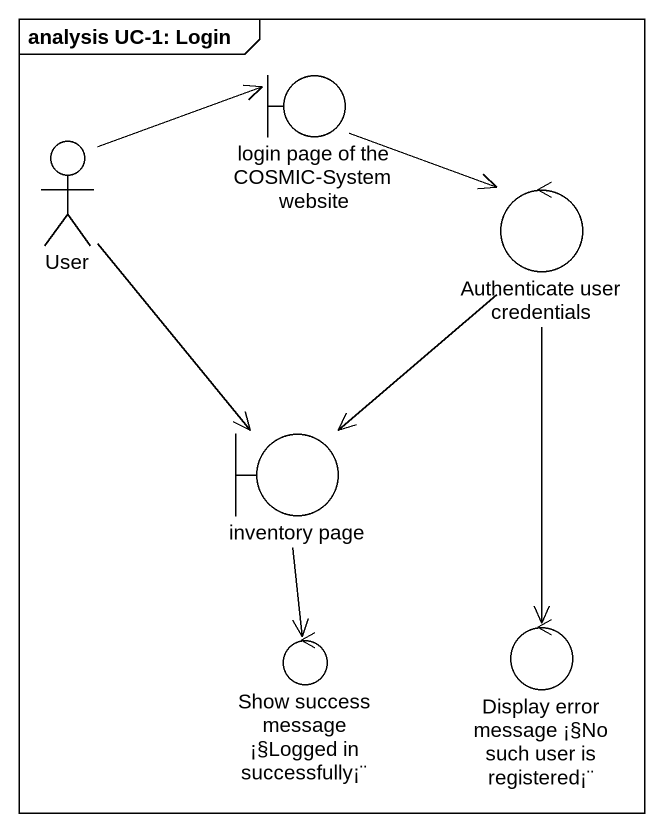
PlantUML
@startuml
mainframe analysis UC-1: Login
boundary "login page of the COSMIC-System website" as login_page_of_the_COSMIC
actor User
control "Authenticate user credentials" as Authenticate_user
boundary "inventory page" as inventory_page
control "Show success message ¡§Logged in successfully¡¨" as Show_success_message_Logged
control "Display error message ¡§No such user is registered¡¨" as Display_error_message_No
login_page_of_the_COSMIC -right-> Authenticate_user
User -right-> login_page_of_the_COSMIC
User --> inventory_page
Authenticate_user --> inventory_page
Authenticate_user --> Display_error_message_No
inventory_page --> Show_success_message_Logged
@enduml
